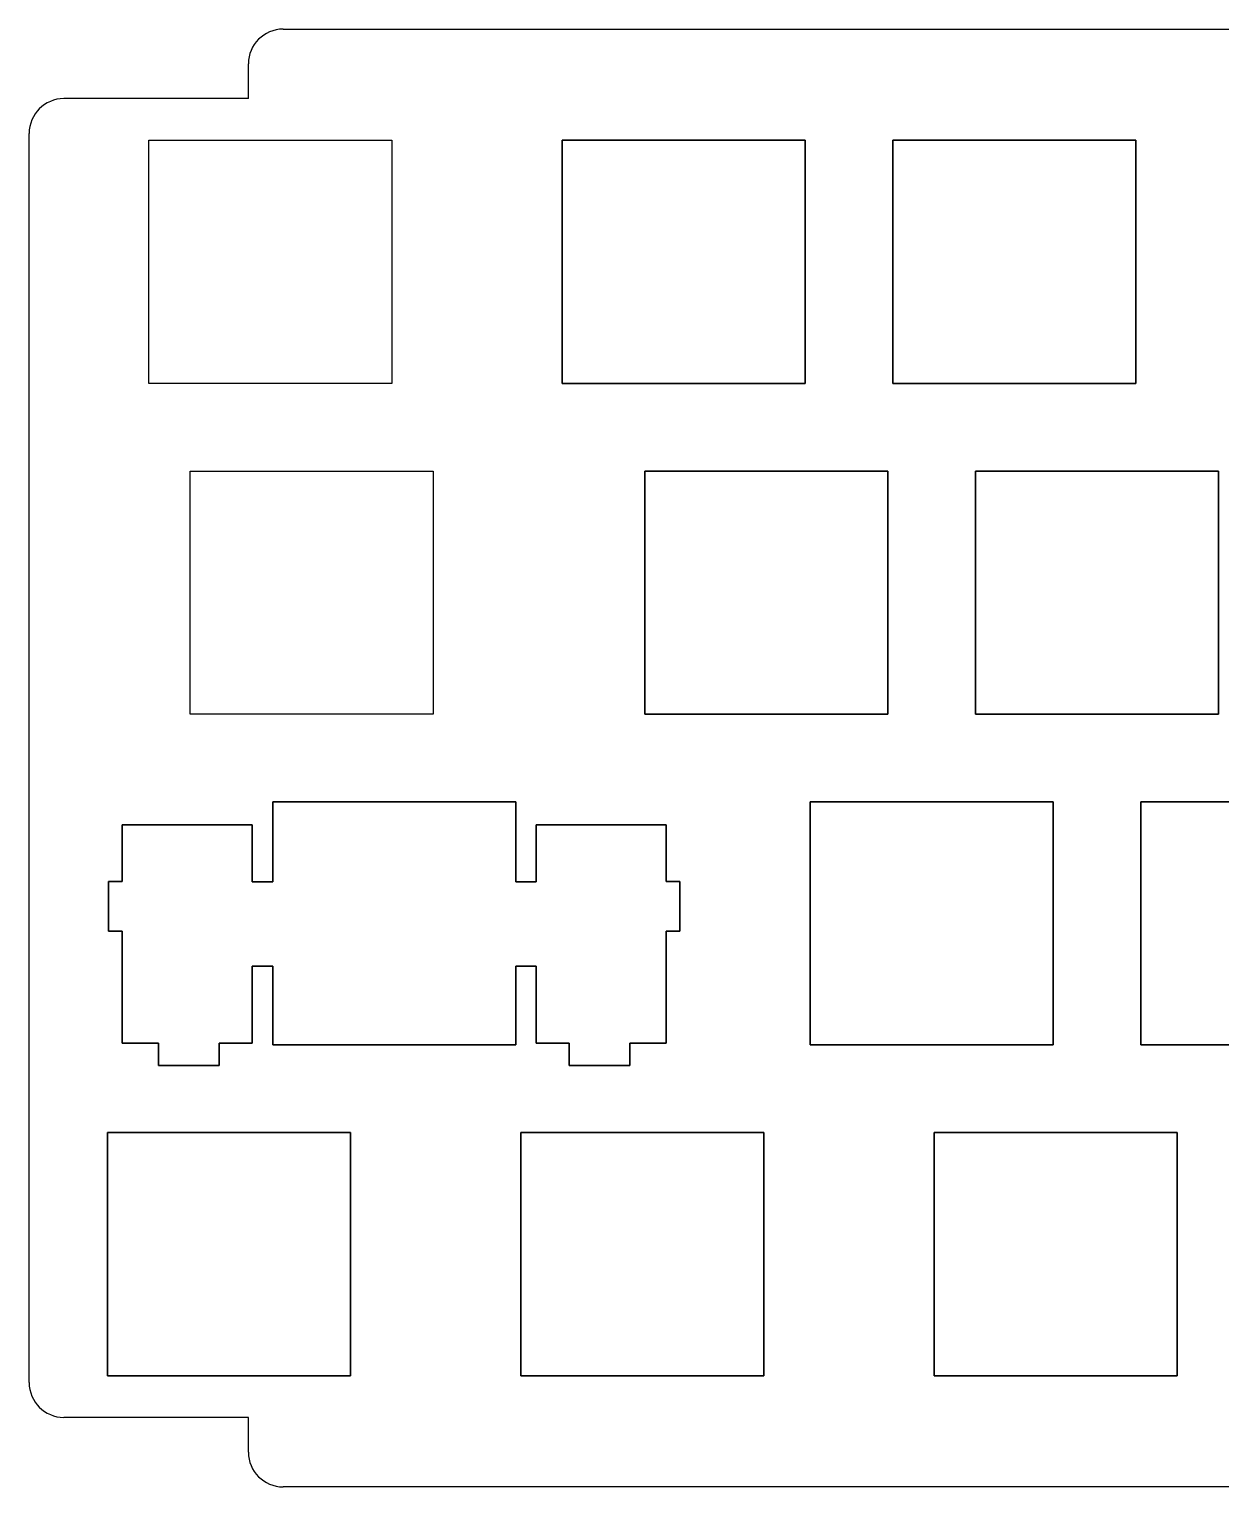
# Model space of a CAD drawing. Header units: millimetres. Extents: x -2 to 307, y -83 to 1.
# Drawn here: x -2.1 to 66.5, y -82.6 to 1.4 of the extents above; entities that cross this region are included whole.
import ezdxf

# ---------------------------------------------------------------- set-up
doc = ezdxf.new("R2010")
doc.units = ezdxf.units.MM
doc.layers.add('Body', color=7, linetype='CONTINUOUS')

msp = doc.modelspace()

# ---------------------------------------------------------------- linework, layer by layer
at = {"layer": 'Body'}
for p, q in [((12.506, 1.35), (96.006, 1.35)), ((12.506, 1.35, 1.5), (96.006, 1.35, 1.5)), ((12.506, 1.35), (12.506, 1.35, 1.5)), ((12.506, 1.35), (96.006, 1.35)), ((12.506, 1.35, 1.5), (96.006, 1.35, 1.5)), ((12.506, 1.35), (12.506, 1.35, 1.5)), ((10.506, -2.65), (10.506, -0.65)), ((10.506, -2.65, 1.5), (10.506, -0.65, 1.5)), ((10.506, -0.65), (10.506, -0.65, 1.5)), ((10.506, -0.65), (10.506, -0.65, 1.5)), ((10.506, -2.65), (10.506, -0.65)), ((10.506, -2.65, 1.5), (10.506, -0.65, 1.5)), ((10.506, -2.65), (-0.125, -2.65)), ((10.506, -2.65, 1.5), (-0.125, -2.65, 1.5)), ((-0.125, -2.65), (-0.125, -2.65, 1.5)), ((10.506, -2.65), (-0.125, -2.65)), ((10.506, -2.65, 1.5), (-0.125, -2.65, 1.5)), ((-0.125, -2.65), (-0.125, -2.65, 1.5)), ((10.506, -2.65), (10.506, -2.65, 1.5)), ((10.506, -2.65), (10.506, -2.65, 1.5)), ((-2.125, -76.6), (-2.125, -4.65)), ((-2.125, -76.6, 1.5), (-2.125, -4.65, 1.5)), ((-2.125, -4.65), (-2.125, -4.65, 1.5)), ((-2.125, -4.65), (-2.125, -4.65, 1.5)), ((-2.125, -76.6), (-2.125, -4.65)), ((-2.125, -76.6, 1.5), (-2.125, -4.65, 1.5)), ((4.7625, -19.05), (4.7625, -5.05)), ((4.7625, -5.05), (18.7625, -5.05)), ((4.7625, -19.05, 1.5), (4.7625, -5.05, 1.5)), ((4.7625, -5.05, 1.5), (18.7625, -5.05, 1.5)), ((4.7625, -19.05, 1.5), (4.7625, -5.05, 1.5)), ((4.7625, -5.05, 1.5), (4.7625, -5.05)), ((4.7625, -19.05), (4.7625, -5.05)), ((4.7625, -5.05, 1.5), (18.7625, -5.05, 1.5)), ((4.7625, -5.05), (18.7625, -5.05)), ((4.7625, -5.05, 1.5), (4.7625, -5.05)), ((18.7625, -5.05), (18.7625, -19.05)), ((18.7625, -5.05, 1.5), (18.7625, -19.05, 1.5)), ((18.7625, -5.05, 1.5), (18.7625, -19.05, 1.5)), ((18.7625, -5.05), (18.7625, -19.05)), ((18.7625, -5.05, 1.5), (18.7625, -5.05)), ((18.7625, -5.05, 1.5), (18.7625, -5.05)), ((28.575, -19.05), (28.575, -5.05)), ((28.575, -5.05), (42.575, -5.05)), ((42.575, -5.05, 1.5), (28.575, -5.05, 1.5)), ((28.575, -5.05, 1.5), (28.575, -19.05, 1.5)), ((28.575, -19.05), (28.575, -5.05)), ((28.575, -5.05), (28.575, -5.05, 1.5)), ((28.575, -5.05, 1.5), (28.575, -19.05, 1.5)), ((28.575, -5.05), (42.575, -5.05)), ((42.575, -5.05, 1.5), (28.575, -5.05, 1.5)), ((28.575, -5.05), (28.575, -5.05, 1.5)), ((42.575, -5.05), (42.575, -19.05)), ((42.575, -19.05, 1.5), (42.575, -5.05, 1.5)), ((42.575, -5.05), (42.575, -5.05, 1.5)), ((42.575, -5.05), (42.575, -19.05)), ((42.575, -19.05, 1.5), (42.575, -5.05, 1.5)), ((42.575, -5.05), (42.575, -5.05, 1.5)), ((47.625, -19.05), (47.625, -5.05)), ((47.625, -5.05), (61.625, -5.05)), ((61.625, -5.05, 1.5), (47.625, -5.05, 1.5)), ((47.625, -5.05, 1.5), (47.625, -19.05, 1.5)), ((47.625, -19.05), (47.625, -5.05)), ((47.625, -5.05), (47.625, -5.05, 1.5)), ((47.625, -5.05, 1.5), (47.625, -19.05, 1.5)), ((47.625, -5.05), (61.625, -5.05)), ((61.625, -5.05, 1.5), (47.625, -5.05, 1.5)), ((47.625, -5.05), (47.625, -5.05, 1.5)), ((61.625, -5.05), (61.625, -19.05)), ((61.625, -19.05, 1.5), (61.625, -5.05, 1.5)), ((61.625, -5.05), (61.625, -5.05, 1.5)), ((61.625, -5.05), (61.625, -19.05)), ((61.625, -19.05, 1.5), (61.625, -5.05, 1.5)), ((61.625, -5.05), (61.625, -5.05, 1.5)), ((18.7625, -19.05), (4.7625, -19.05)), ((18.7625, -19.05, 1.5), (4.7625, -19.05, 1.5)), ((4.7625, -19.05, 1.5), (4.7625, -19.05)), ((18.7625, -19.05, 1.5), (4.7625, -19.05, 1.5)), ((4.7625, -19.05, 1.5), (4.7625, -19.05)), ((18.7625, -19.05), (4.7625, -19.05)), ((18.7625, -19.05, 1.5), (18.7625, -19.05)), ((18.7625, -19.05, 1.5), (18.7625, -19.05)), ((42.575, -19.05), (28.575, -19.05)), ((28.575, -19.05, 1.5), (42.575, -19.05, 1.5)), ((28.575, -19.05), (28.575, -19.05, 1.5)), ((42.575, -19.05), (28.575, -19.05)), ((28.575, -19.05), (28.575, -19.05, 1.5)), ((28.575, -19.05, 1.5), (42.575, -19.05, 1.5)), ((42.575, -19.05), (42.575, -19.05, 1.5)), ((42.575, -19.05), (42.575, -19.05, 1.5)), ((61.625, -19.05), (47.625, -19.05)), ((47.625, -19.05, 1.5), (61.625, -19.05, 1.5)), ((47.625, -19.05), (47.625, -19.05, 1.5)), ((61.625, -19.05), (47.625, -19.05)), ((47.625, -19.05), (47.625, -19.05, 1.5)), ((47.625, -19.05, 1.5), (61.625, -19.05, 1.5)), ((61.625, -19.05), (61.625, -19.05, 1.5)), ((61.625, -19.05), (61.625, -19.05, 1.5)), ((7.1437, -38.1), (7.1437, -24.1)), ((7.1437, -24.1), (21.1437, -24.1)), ((7.1437, -38.1, 1.5), (7.1437, -24.1, 1.5)), ((7.1437, -24.1, 1.5), (21.1437, -24.1, 1.5)), ((7.1437, -38.1, 1.5), (7.1437, -24.1, 1.5)), ((7.1437, -24.1, 1.5), (7.1437, -24.1)), ((7.1437, -38.1), (7.1437, -24.1)), ((7.1437, -24.1, 1.5), (21.1437, -24.1, 1.5)), ((7.1437, -24.1), (21.1437, -24.1)), ((7.1437, -24.1, 1.5), (7.1437, -24.1)), ((21.1437, -24.1, 1.5), (21.1437, -24.1)), ((21.1437, -24.1, 1.5), (21.1437, -24.1)), ((21.1438, -24.1), (21.1438, -38.1)), ((21.1438, -24.1, 1.5), (21.1438, -38.1, 1.5)), ((21.1438, -24.1, 1.5), (21.1438, -38.1, 1.5)), ((21.1438, -24.1), (21.1438, -38.1)), ((33.3375, -38.1), (33.3375, -24.1)), ((33.3375, -24.1), (47.3375, -24.1)), ((47.3375, -24.1, 1.5), (33.3375, -24.1, 1.5)), ((33.3375, -24.1, 1.5), (33.3375, -38.1, 1.5)), ((33.3375, -38.1), (33.3375, -24.1)), ((33.3375, -24.1), (33.3375, -24.1, 1.5)), ((33.3375, -24.1, 1.5), (33.3375, -38.1, 1.5)), ((33.3375, -24.1), (47.3375, -24.1)), ((47.3375, -24.1, 1.5), (33.3375, -24.1, 1.5)), ((33.3375, -24.1), (33.3375, -24.1, 1.5)), ((47.3375, -24.1), (47.3375, -38.1)), ((47.3375, -38.1, 1.5), (47.3375, -24.1, 1.5)), ((47.3375, -24.1), (47.3375, -24.1, 1.5)), ((47.3375, -24.1), (47.3375, -38.1)), ((47.3375, -38.1, 1.5), (47.3375, -24.1, 1.5)), ((47.3375, -24.1), (47.3375, -24.1, 1.5)), ((52.3875, -38.1), (52.3875, -24.1)), ((52.3875, -24.1), (66.3875, -24.1)), ((66.3875, -24.1, 1.5), (52.3875, -24.1, 1.5)), ((52.3875, -24.1, 1.5), (52.3875, -38.1, 1.5)), ((52.3875, -38.1), (52.3875, -24.1)), ((52.3875, -24.1), (52.3875, -24.1, 1.5)), ((52.3875, -24.1, 1.5), (52.3875, -38.1, 1.5)), ((52.3875, -24.1), (66.3875, -24.1)), ((66.3875, -24.1, 1.5), (52.3875, -24.1, 1.5)), ((52.3875, -24.1), (52.3875, -24.1, 1.5)), ((66.3875, -24.1), (66.3875, -38.1)), ((66.3875, -38.1, 1.5), (66.3875, -24.1, 1.5)), ((66.3875, -24.1), (66.3875, -24.1, 1.5)), ((66.3875, -24.1), (66.3875, -38.1)), ((66.3875, -38.1, 1.5), (66.3875, -24.1, 1.5)), ((66.3875, -24.1), (66.3875, -24.1, 1.5)), ((21.1437, -38.1), (7.1437, -38.1)), ((21.1437, -38.1, 1.5), (7.1437, -38.1, 1.5)), ((7.1437, -38.1, 1.5), (7.1437, -38.1)), ((21.1437, -38.1, 1.5), (7.1437, -38.1, 1.5)), ((7.1437, -38.1, 1.5), (7.1437, -38.1)), ((21.1437, -38.1), (7.1437, -38.1)), ((21.1437, -38.1, 1.5), (21.1437, -38.1)), ((21.1437, -38.1, 1.5), (21.1437, -38.1)), ((47.3375, -38.1), (33.3375, -38.1)), ((33.3375, -38.1, 1.5), (47.3375, -38.1, 1.5)), ((33.3375, -38.1), (33.3375, -38.1, 1.5)), ((47.3375, -38.1), (33.3375, -38.1)), ((33.3375, -38.1), (33.3375, -38.1, 1.5)), ((33.3375, -38.1, 1.5), (47.3375, -38.1, 1.5)), ((47.3375, -38.1), (47.3375, -38.1, 1.5)), ((47.3375, -38.1), (47.3375, -38.1, 1.5)), ((66.3875, -38.1), (52.3875, -38.1)), ((52.3875, -38.1, 1.5), (66.3875, -38.1, 1.5)), ((52.3875, -38.1), (52.3875, -38.1, 1.5)), ((66.3875, -38.1), (52.3875, -38.1)), ((52.3875, -38.1), (52.3875, -38.1, 1.5)), ((52.3875, -38.1, 1.5), (66.3875, -38.1, 1.5)), ((66.3875, -38.1), (66.3875, -38.1, 1.5)), ((66.3875, -38.1), (66.3875, -38.1, 1.5)), ((25.9063, -43.15), (11.9063, -43.15)), ((11.9063, -43.15), (11.9063, -47.7537)), ((11.9063, -43.15, 1.5), (25.9063, -43.15, 1.5)), ((11.9063, -47.7537, 1.5), (11.9063, -43.15, 1.5)), ((25.9063, -43.15), (11.9063, -43.15)), ((11.9063, -43.15), (11.9063, -43.15, 1.5)), ((11.9063, -43.15, 1.5), (25.9063, -43.15, 1.5)), ((11.9063, -43.15), (11.9063, -47.7537)), ((11.9063, -47.7537, 1.5), (11.9063, -43.15, 1.5)), ((11.9063, -43.15), (11.9063, -43.15, 1.5)), ((25.9063, -47.7537), (25.9063, -43.15)), ((25.9063, -43.15, 1.5), (25.9063, -47.7537, 1.5)), ((25.9063, -47.7537), (25.9063, -43.15)), ((25.9063, -43.15), (25.9063, -43.15, 1.5)), ((25.9063, -43.15, 1.5), (25.9063, -47.7537, 1.5)), ((25.9063, -43.15), (25.9063, -43.15, 1.5)), ((42.8625, -57.15), (42.8625, -43.15)), ((42.8625, -43.15), (56.8625, -43.15)), ((56.8625, -43.15, 1.5), (42.8625, -43.15, 1.5)), ((42.8625, -43.15, 1.5), (42.8625, -57.15, 1.5)), ((42.8625, -57.15), (42.8625, -43.15)), ((42.8625, -43.15), (42.8625, -43.15, 1.5)), ((42.8625, -43.15, 1.5), (42.8625, -57.15, 1.5)), ((42.8625, -43.15), (56.8625, -43.15)), ((56.8625, -43.15, 1.5), (42.8625, -43.15, 1.5)), ((42.8625, -43.15), (42.8625, -43.15, 1.5)), ((56.8625, -43.15), (56.8625, -57.15)), ((56.8625, -57.15, 1.5), (56.8625, -43.15, 1.5)), ((56.8625, -43.15), (56.8625, -43.15, 1.5)), ((56.8625, -43.15), (56.8625, -57.15)), ((56.8625, -57.15, 1.5), (56.8625, -43.15, 1.5)), ((56.8625, -43.15), (56.8625, -43.15, 1.5)), ((61.9125, -57.15), (61.9125, -43.15)), ((61.9125, -43.15), (75.9125, -43.15)), ((75.9125, -43.15, 1.5), (61.9125, -43.15, 1.5)), ((61.9125, -43.15, 1.5), (61.9125, -57.15, 1.5)), ((61.9125, -57.15), (61.9125, -43.15)), ((61.9125, -43.15), (61.9125, -43.15, 1.5)), ((61.9125, -43.15, 1.5), (61.9125, -57.15, 1.5)), ((61.9125, -43.15), (75.9125, -43.15)), ((75.9125, -43.15, 1.5), (61.9125, -43.15, 1.5)), ((61.9125, -43.15), (61.9125, -43.15, 1.5)), ((10.7316, -44.4835), (3.2386, -44.4835)), ((3.2386, -44.4835), (3.2386, -47.7379)), ((3.2386, -44.4835, 1.5), (10.7315, -44.4835, 1.5)), ((3.2386, -47.7379, 1.5), (3.2386, -44.4835, 1.5)), ((10.7316, -44.4835), (3.2386, -44.4835)), ((3.2386, -44.4835), (3.2386, -44.4835, 1.5)), ((3.2386, -44.4835, 1.5), (10.7315, -44.4835, 1.5)), ((3.2386, -44.4835), (3.2386, -47.7379)), ((3.2386, -47.7379, 1.5), (3.2386, -44.4835, 1.5)), ((3.2386, -44.4835), (3.2386, -44.4835, 1.5)), ((10.7315, -44.4835, 1.5), (10.7315, -47.7537, 1.5)), ((10.7315, -44.4835, 1.5), (10.7315, -47.7537, 1.5)), ((10.7316, -47.7537), (10.7316, -44.4835)), ((10.7316, -47.7537), (10.7316, -44.4835)), ((10.7316, -44.4835), (10.7316, -44.4835, 1.5)), ((10.7316, -44.4835), (10.7316, -44.4835, 1.5)), ((34.574, -44.4835), (27.0811, -44.4835)), ((27.0811, -44.4835), (27.0811, -47.7537)), ((27.0811, -44.4835, 1.5), (34.574, -44.4835, 1.5)), ((27.0811, -47.7537, 1.5), (27.0811, -44.4835, 1.5)), ((34.574, -44.4835), (27.0811, -44.4835)), ((27.0811, -44.4835), (27.0811, -44.4835, 1.5)), ((27.0811, -44.4835, 1.5), (34.574, -44.4835, 1.5)), ((27.0811, -44.4835), (27.0811, -47.7537)), ((27.0811, -47.7537, 1.5), (27.0811, -44.4835, 1.5)), ((27.0811, -44.4835), (27.0811, -44.4835, 1.5)), ((34.574, -47.7379), (34.574, -44.4835)), ((34.574, -44.4835, 1.5), (34.574, -47.7379, 1.5)), ((34.574, -47.7379), (34.574, -44.4835)), ((34.574, -44.4835), (34.574, -44.4835, 1.5)), ((34.574, -44.4835, 1.5), (34.574, -47.7379, 1.5)), ((34.574, -44.4835), (34.574, -44.4835, 1.5)), ((3.2386, -47.7379), (2.4448, -47.7379)), ((2.4448, -47.7379), (2.4448, -50.5954)), ((2.4448, -47.7379, 1.5), (3.2386, -47.7379, 1.5)), ((2.4448, -50.5954, 1.5), (2.4448, -47.7379, 1.5)), ((3.2386, -47.7379), (2.4448, -47.7379)), ((2.4448, -47.7379), (2.4448, -47.7379, 1.5)), ((2.4448, -47.7379, 1.5), (3.2386, -47.7379, 1.5)), ((2.4448, -47.7379), (2.4448, -50.5954)), ((2.4448, -50.5954, 1.5), (2.4448, -47.7379, 1.5)), ((2.4448, -47.7379), (2.4448, -47.7379, 1.5)), ((3.2386, -47.7379), (3.2386, -47.7379, 1.5)), ((3.2386, -47.7379), (3.2386, -47.7379, 1.5)), ((10.7315, -47.7538, 1.5), (11.9063, -47.7538, 1.5)), ((10.7315, -47.7538, 1.5), (11.9063, -47.7538, 1.5)), ((11.9063, -47.7537), (10.7316, -47.7537)), ((11.9063, -47.7537), (10.7316, -47.7537)), ((10.7316, -47.7537), (10.7316, -47.7537, 1.5)), ((10.7316, -47.7537), (10.7316, -47.7537, 1.5)), ((11.9063, -47.7537), (11.9063, -47.7537, 1.5)), ((11.9063, -47.7537), (11.9063, -47.7537, 1.5)), ((27.0811, -47.7537), (25.9063, -47.7537)), ((27.0811, -47.7537), (25.9063, -47.7537)), ((25.9063, -47.7537), (25.9063, -47.7537, 1.5)), ((25.9063, -47.7537), (25.9063, -47.7537, 1.5)), ((25.9063, -47.7538, 1.5), (27.0811, -47.7538, 1.5)), ((25.9063, -47.7538, 1.5), (27.0811, -47.7538, 1.5)), ((27.0811, -47.7537), (27.0811, -47.7537, 1.5)), ((27.0811, -47.7537), (27.0811, -47.7537, 1.5)), ((35.3678, -47.7379), (34.574, -47.7379)), ((34.574, -47.7379, 1.5), (35.3678, -47.7379, 1.5)), ((35.3678, -47.7379), (34.574, -47.7379)), ((34.574, -47.7379), (34.574, -47.7379, 1.5)), ((34.574, -47.7379, 1.5), (35.3678, -47.7379, 1.5)), ((34.574, -47.7379), (34.574, -47.7379, 1.5)), ((35.3678, -50.5954), (35.3678, -47.7379)), ((35.3678, -47.7379, 1.5), (35.3678, -50.5954, 1.5)), ((35.3678, -50.5954), (35.3678, -47.7379)), ((35.3678, -47.7379), (35.3678, -47.7379, 1.5)), ((35.3678, -47.7379, 1.5), (35.3678, -50.5954, 1.5)), ((35.3678, -47.7379), (35.3678, -47.7379, 1.5)), ((2.4448, -50.5954), (3.2386, -50.5954)), ((3.2386, -50.5954, 1.5), (2.4448, -50.5954, 1.5)), ((2.4448, -50.5954), (2.4448, -50.5954, 1.5)), ((2.4448, -50.5954), (3.2386, -50.5954)), ((3.2386, -50.5954, 1.5), (2.4448, -50.5954, 1.5)), ((2.4448, -50.5954), (2.4448, -50.5954, 1.5)), ((3.2386, -50.5954), (3.2386, -57.0565)), ((3.2386, -57.0565, 1.5), (3.2386, -50.5954, 1.5)), ((3.2386, -50.5954), (3.2386, -50.5954, 1.5)), ((3.2386, -50.5954), (3.2386, -57.0565)), ((3.2386, -57.0565, 1.5), (3.2386, -50.5954, 1.5)), ((3.2386, -50.5954), (3.2386, -50.5954, 1.5)), ((34.574, -50.5954), (35.3678, -50.5954)), ((34.574, -57.0565), (34.574, -50.5954)), ((35.3678, -50.5954, 1.5), (34.574, -50.5954, 1.5)), ((34.574, -50.5954, 1.5), (34.574, -57.0565, 1.5)), ((34.574, -50.5954), (35.3678, -50.5954)), ((35.3678, -50.5954, 1.5), (34.574, -50.5954, 1.5)), ((34.574, -50.5954), (34.574, -50.5954, 1.5)), ((34.574, -57.0565), (34.574, -50.5954)), ((34.574, -50.5954), (34.574, -50.5954, 1.5)), ((34.574, -50.5954, 1.5), (34.574, -57.0565, 1.5)), ((35.3678, -50.5954), (35.3678, -50.5954, 1.5)), ((35.3678, -50.5954), (35.3678, -50.5954, 1.5)), ((11.9063, -52.6115, 1.5), (10.7315, -52.6115, 1.5)), ((10.7315, -52.6115, 1.5), (10.7315, -57.0565, 1.5)), ((11.9063, -52.6115, 1.5), (10.7315, -52.6115, 1.5)), ((10.7315, -52.6115), (10.7315, -52.6115, 1.5)), ((10.7315, -52.6115), (10.7315, -52.6115, 1.5)), ((10.7315, -52.6115, 1.5), (10.7315, -57.0565, 1.5)), ((10.7316, -52.6115), (11.9063, -52.6115)), ((10.7316, -57.0565), (10.7316, -52.6115)), ((10.7316, -52.6115), (11.9063, -52.6115)), ((10.7316, -57.0565), (10.7316, -52.6115)), ((11.9063, -52.6115), (11.9063, -57.15)), ((11.9063, -57.15, 1.5), (11.9063, -52.6115, 1.5)), ((11.9063, -52.6115), (11.9063, -57.15)), ((11.9063, -57.15, 1.5), (11.9063, -52.6115, 1.5)), ((11.9063, -52.6115), (11.9063, -52.6115, 1.5)), ((11.9063, -52.6115), (11.9063, -52.6115, 1.5)), ((25.9063, -52.6115), (27.0811, -52.6115)), ((25.9063, -57.15), (25.9063, -52.6115)), ((27.0811, -52.6115, 1.5), (25.9063, -52.6115, 1.5)), ((25.9063, -52.6115, 1.5), (25.9063, -57.15, 1.5)), ((25.9063, -52.6115), (27.0811, -52.6115)), ((27.0811, -52.6115, 1.5), (25.9063, -52.6115, 1.5)), ((25.9063, -52.6115), (25.9063, -52.6115, 1.5)), ((25.9063, -57.15), (25.9063, -52.6115)), ((25.9063, -52.6115), (25.9063, -52.6115, 1.5)), ((25.9063, -52.6115, 1.5), (25.9063, -57.15, 1.5)), ((27.0811, -52.6115), (27.0811, -57.0565)), ((27.0811, -57.0565, 1.5), (27.0811, -52.6115, 1.5)), ((27.0811, -52.6115), (27.0811, -57.0565)), ((27.0811, -57.0565, 1.5), (27.0811, -52.6115, 1.5)), ((27.0811, -52.6115), (27.0811, -52.6115, 1.5)), ((27.0811, -52.6115), (27.0811, -52.6115, 1.5)), ((3.2386, -57.0565), (5.3341, -57.0565)), ((5.3341, -57.0565, 1.5), (3.2386, -57.0565, 1.5)), ((3.2386, -57.0565), (3.2386, -57.0565, 1.5)), ((3.2386, -57.0565), (5.3341, -57.0565)), ((5.3341, -57.0565, 1.5), (3.2386, -57.0565, 1.5)), ((3.2386, -57.0565), (3.2386, -57.0565, 1.5)), ((5.3341, -57.0565), (5.3341, -58.3265)), ((5.3341, -58.3265, 1.5), (5.3341, -57.0565, 1.5)), ((5.3341, -57.0565), (5.3341, -58.3265)), ((5.3341, -58.3265, 1.5), (5.3341, -57.0565, 1.5)), ((5.3341, -57.0565), (5.3341, -57.0565, 1.5)), ((5.3341, -57.0565), (5.3341, -57.0565, 1.5)), ((8.8265, -57.0565), (10.7316, -57.0565)), ((8.8265, -58.3265), (8.8265, -57.0565)), ((10.7315, -57.0565, 1.5), (8.8265, -57.0565, 1.5)), ((8.8265, -57.0565, 1.5), (8.8265, -58.3265, 1.5)), ((8.8265, -57.0565), (10.7316, -57.0565)), ((10.7315, -57.0565, 1.5), (8.8265, -57.0565, 1.5)), ((8.8265, -57.0565), (8.8265, -57.0565, 1.5)), ((8.8265, -58.3265), (8.8265, -57.0565)), ((8.8265, -57.0565), (8.8265, -57.0565, 1.5)), ((8.8265, -57.0565, 1.5), (8.8265, -58.3265, 1.5)), ((10.7315, -57.0565), (10.7315, -57.0565, 1.5)), ((10.7315, -57.0565), (10.7315, -57.0565, 1.5)), ((27.0811, -57.0565), (28.9861, -57.0565)), ((28.9861, -57.0565, 1.5), (27.0811, -57.0565, 1.5)), ((27.0811, -57.0565), (28.9861, -57.0565)), ((28.9861, -57.0565, 1.5), (27.0811, -57.0565, 1.5)), ((27.0811, -57.0565), (27.0811, -57.0565, 1.5)), ((27.0811, -57.0565), (27.0811, -57.0565, 1.5)), ((28.9861, -57.0565), (28.9861, -58.3265)), ((28.9861, -58.3265, 1.5), (28.9861, -57.0565, 1.5)), ((28.9861, -57.0565), (28.9861, -58.3265)), ((28.9861, -58.3265, 1.5), (28.9861, -57.0565, 1.5)), ((28.9861, -57.0565), (28.9861, -57.0565, 1.5)), ((28.9861, -57.0565), (28.9861, -57.0565, 1.5)), ((34.574, -57.0565, 1.5), (32.4785, -57.0565, 1.5)), ((34.574, -57.0565, 1.5), (32.4785, -57.0565, 1.5)), ((32.4785, -57.0565), (32.4785, -57.0565, 1.5)), ((32.4785, -57.0565), (32.4785, -57.0565, 1.5)), ((32.4786, -57.0565), (34.574, -57.0565)), ((32.4786, -58.3265), (32.4786, -57.0565)), ((32.4786, -57.0565, 1.5), (32.4786, -58.3265, 1.5)), ((32.4786, -57.0565), (34.574, -57.0565)), ((32.4786, -58.3265), (32.4786, -57.0565)), ((32.4786, -57.0565, 1.5), (32.4786, -58.3265, 1.5)), ((34.574, -57.0565), (34.574, -57.0565, 1.5)), ((34.574, -57.0565), (34.574, -57.0565, 1.5)), ((11.9063, -57.15), (25.9063, -57.15)), ((25.9063, -57.15, 1.5), (11.9063, -57.15, 1.5)), ((11.9063, -57.15), (25.9063, -57.15)), ((25.9063, -57.15, 1.5), (11.9063, -57.15, 1.5)), ((11.9063, -57.15), (11.9063, -57.15, 1.5)), ((11.9063, -57.15), (11.9063, -57.15, 1.5)), ((25.9063, -57.15), (25.9063, -57.15, 1.5)), ((25.9063, -57.15), (25.9063, -57.15, 1.5)), ((56.8625, -57.15), (42.8625, -57.15)), ((42.8625, -57.15, 1.5), (56.8625, -57.15, 1.5)), ((42.8625, -57.15), (42.8625, -57.15, 1.5)), ((56.8625, -57.15), (42.8625, -57.15)), ((42.8625, -57.15), (42.8625, -57.15, 1.5)), ((42.8625, -57.15, 1.5), (56.8625, -57.15, 1.5)), ((56.8625, -57.15), (56.8625, -57.15, 1.5)), ((56.8625, -57.15), (56.8625, -57.15, 1.5)), ((75.9125, -57.15), (61.9125, -57.15)), ((61.9125, -57.15, 1.5), (75.9125, -57.15, 1.5)), ((61.9125, -57.15), (61.9125, -57.15, 1.5)), ((75.9125, -57.15), (61.9125, -57.15)), ((61.9125, -57.15), (61.9125, -57.15, 1.5)), ((61.9125, -57.15, 1.5), (75.9125, -57.15, 1.5)), ((5.3341, -58.3265), (8.8265, -58.3265)), ((8.8265, -58.3265, 1.5), (5.3341, -58.3265, 1.5)), ((5.3341, -58.3265), (8.8265, -58.3265)), ((8.8265, -58.3265, 1.5), (5.3341, -58.3265, 1.5)), ((5.3341, -58.3265), (5.3341, -58.3265, 1.5)), ((5.3341, -58.3265), (5.3341, -58.3265, 1.5)), ((8.8265, -58.3265), (8.8265, -58.3265, 1.5)), ((8.8265, -58.3265), (8.8265, -58.3265, 1.5)), ((28.9861, -58.3265), (32.4786, -58.3265)), ((32.4786, -58.3265, 1.5), (28.9861, -58.3265, 1.5)), ((28.9861, -58.3265), (32.4786, -58.3265)), ((32.4786, -58.3265, 1.5), (28.9861, -58.3265, 1.5)), ((28.9861, -58.3265), (28.9861, -58.3265, 1.5)), ((28.9861, -58.3265), (28.9861, -58.3265, 1.5)), ((32.4785, -58.3265), (32.4785, -58.3265, 1.5)), ((32.4785, -58.3265), (32.4785, -58.3265, 1.5)), ((2.3813, -76.2), (2.3813, -62.2)), ((2.3813, -62.2), (16.3813, -62.2)), ((16.3812, -62.2, 1.5), (2.3813, -62.2, 1.5)), ((2.3813, -62.2, 1.5), (2.3813, -76.2, 1.5)), ((2.3813, -76.2), (2.3813, -62.2)), ((2.3813, -62.2), (2.3813, -62.2, 1.5)), ((2.3813, -62.2, 1.5), (2.3813, -76.2, 1.5)), ((2.3813, -62.2), (16.3813, -62.2)), ((16.3812, -62.2, 1.5), (2.3813, -62.2, 1.5)), ((2.3813, -62.2), (2.3813, -62.2, 1.5)), ((16.3812, -76.2, 1.5), (16.3812, -62.2, 1.5)), ((16.3812, -76.2, 1.5), (16.3812, -62.2, 1.5)), ((16.3813, -62.2), (16.3813, -76.2)), ((16.3813, -62.2), (16.3813, -62.2, 1.5)), ((16.3813, -62.2), (16.3813, -76.2)), ((16.3813, -62.2), (16.3813, -62.2, 1.5)), ((26.1937, -62.2, 1.5), (26.1937, -76.2, 1.5)), ((26.1937, -62.2, 1.5), (26.1937, -76.2, 1.5)), ((26.1938, -76.2), (26.1938, -62.2)), ((26.1938, -62.2), (40.1938, -62.2)), ((40.1938, -62.2, 1.5), (26.1938, -62.2, 1.5)), ((26.1938, -76.2), (26.1938, -62.2)), ((26.1938, -62.2), (26.1938, -62.2, 1.5)), ((26.1938, -62.2), (40.1938, -62.2)), ((40.1938, -62.2, 1.5), (26.1938, -62.2, 1.5)), ((26.1938, -62.2), (26.1938, -62.2, 1.5)), ((40.1937, -76.2, 1.5), (40.1937, -62.2, 1.5)), ((40.1937, -76.2, 1.5), (40.1937, -62.2, 1.5)), ((40.1938, -62.2), (40.1938, -76.2)), ((40.1938, -62.2), (40.1938, -62.2, 1.5)), ((40.1938, -62.2), (40.1938, -76.2)), ((40.1938, -62.2), (40.1938, -62.2, 1.5)), ((50.0062, -62.2, 1.5), (50.0062, -76.2, 1.5)), ((50.0062, -62.2, 1.5), (50.0062, -76.2, 1.5)), ((50.0063, -76.2), (50.0063, -62.2)), ((50.0063, -62.2), (64.0062, -62.2)), ((64.0062, -62.2, 1.5), (50.0063, -62.2, 1.5)), ((50.0063, -76.2), (50.0063, -62.2)), ((50.0063, -62.2), (50.0063, -62.2, 1.5)), ((50.0063, -62.2), (64.0062, -62.2)), ((64.0062, -62.2, 1.5), (50.0063, -62.2, 1.5)), ((50.0063, -62.2), (50.0063, -62.2, 1.5)), ((64.0062, -62.2), (64.0062, -76.2)), ((64.0062, -76.2, 1.5), (64.0062, -62.2, 1.5)), ((64.0062, -62.2), (64.0062, -62.2, 1.5)), ((64.0062, -62.2), (64.0062, -76.2)), ((64.0062, -76.2, 1.5), (64.0062, -62.2, 1.5)), ((64.0062, -62.2), (64.0062, -62.2, 1.5)), ((16.3813, -76.2), (2.3813, -76.2)), ((2.3813, -76.2, 1.5), (16.3813, -76.2, 1.5)), ((2.3813, -76.2), (2.3813, -76.2, 1.5)), ((16.3813, -76.2), (2.3813, -76.2)), ((2.3813, -76.2), (2.3813, -76.2, 1.5)), ((2.3813, -76.2, 1.5), (16.3813, -76.2, 1.5)), ((16.3813, -76.2), (16.3813, -76.2, 1.5)), ((16.3813, -76.2), (16.3813, -76.2, 1.5)), ((40.1938, -76.2), (26.1938, -76.2)), ((26.1938, -76.2, 1.5), (40.1938, -76.2, 1.5)), ((26.1938, -76.2), (26.1938, -76.2, 1.5)), ((40.1938, -76.2), (26.1938, -76.2)), ((26.1938, -76.2), (26.1938, -76.2, 1.5)), ((26.1938, -76.2, 1.5), (40.1938, -76.2, 1.5)), ((40.1938, -76.2), (40.1938, -76.2, 1.5)), ((40.1938, -76.2), (40.1938, -76.2, 1.5)), ((50.0062, -76.2, 1.5), (64.0062, -76.2, 1.5)), ((50.0062, -76.2, 1.5), (64.0062, -76.2, 1.5)), ((64.0062, -76.2), (50.0063, -76.2)), ((50.0063, -76.2), (50.0063, -76.2, 1.5)), ((64.0062, -76.2), (50.0063, -76.2)), ((50.0063, -76.2), (50.0063, -76.2, 1.5)), ((64.0062, -76.2), (64.0062, -76.2, 1.5)), ((64.0062, -76.2), (64.0062, -76.2, 1.5)), ((-2.125, -76.6), (-2.125, -76.6, 1.5)), ((-2.125, -76.6), (-2.125, -76.6, 1.5)), ((10.506, -78.6), (-0.125, -78.6)), ((10.506, -78.6, 1.5), (-0.125, -78.6, 1.5)), ((-0.125, -78.6), (-0.125, -78.6, 1.5)), ((10.506, -78.6), (-0.125, -78.6)), ((10.506, -78.6, 1.5), (-0.125, -78.6, 1.5)), ((-0.125, -78.6), (-0.125, -78.6, 1.5)), ((10.506, -80.6), (10.506, -78.6)), ((10.506, -80.6, 1.5), (10.506, -78.6, 1.5)), ((10.506, -78.6), (10.506, -78.6, 1.5)), ((10.506, -80.6), (10.506, -78.6)), ((10.506, -80.6, 1.5), (10.506, -78.6, 1.5)), ((10.506, -78.6), (10.506, -78.6, 1.5)), ((10.506, -80.6), (10.506, -80.6, 1.5)), ((10.506, -80.6), (10.506, -80.6, 1.5)), ((96.006, -82.6), (12.506, -82.6)), ((96.006, -82.6, 1.5), (12.506, -82.6, 1.5)), ((12.506, -82.6), (12.506, -82.6, 1.5)), ((96.006, -82.6), (12.506, -82.6)), ((96.006, -82.6, 1.5), (12.506, -82.6, 1.5)), ((12.506, -82.6), (12.506, -82.6, 1.5))]:
    msp.add_line(p, q, dxfattribs=at)
for centre, start, end in [((12.506, -0.65), 90, 180), ((12.506, -0.65, 1.5), 90, 180), ((12.506, -0.65), 90, 180), ((12.506, -0.65, 1.5), 90, 180), ((-0.125, -4.65), 90, 180), ((-0.125, -4.65, 1.5), 90, 180), ((-0.125, -4.65), 90, 180), ((-0.125, -4.65, 1.5), 90, 180), ((-0.125, -76.6), 180, -90), ((-0.125, -76.6, 1.5), 180, -90), ((-0.125, -76.6), 180, -90), ((-0.125, -76.6, 1.5), 180, -90), ((12.506, -80.6), 180, -90), ((12.506, -80.6, 1.5), 180, -90), ((12.506, -80.6), 180, -90), ((12.506, -80.6, 1.5), 180, -90)]:
    msp.add_arc(centre, 2, start, end, dxfattribs=at)

doc.saveas('drawing.dxf')
